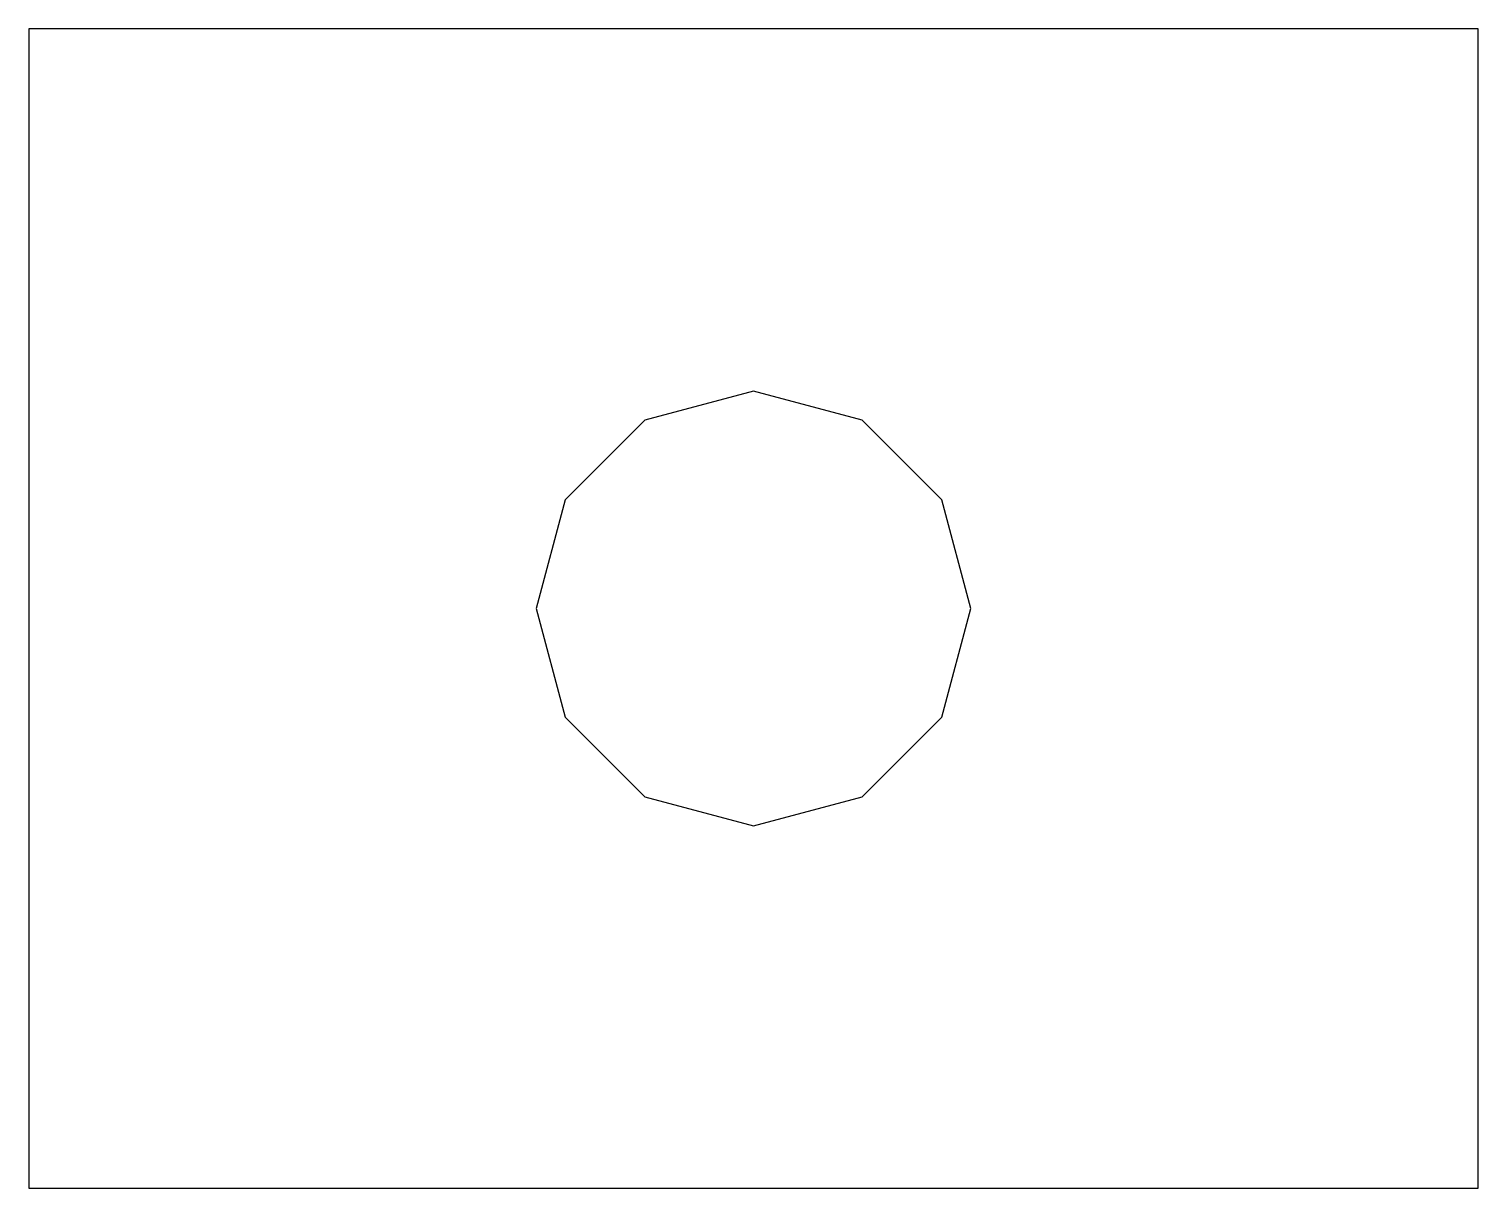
# Model space of a CAD drawing. Header units: metres. Extents: x 0 to 100, y 0 to 80.
import ezdxf

# ---------------------------------------------------------------- set-up
doc = ezdxf.new("R2010")
doc.units = ezdxf.units.M

msp = doc.modelspace()

# ---------------------------------------------------------------- linework, layer by layer
for points in [[(0, 0), (100, 0), (100, 80), (0, 80), (0, 0)], [(65, 40), (62.99, 47.5), (57.5, 52.99), (50, 55), (42.5, 52.99), (37.01, 47.5), (35, 40), (37.01, 32.5), (42.5, 27.01), (50, 25), (57.5, 27.01), (62.99, 32.5)]]:
    msp.add_lwpolyline(points, close=True)

doc.saveas('drawing.dxf')
